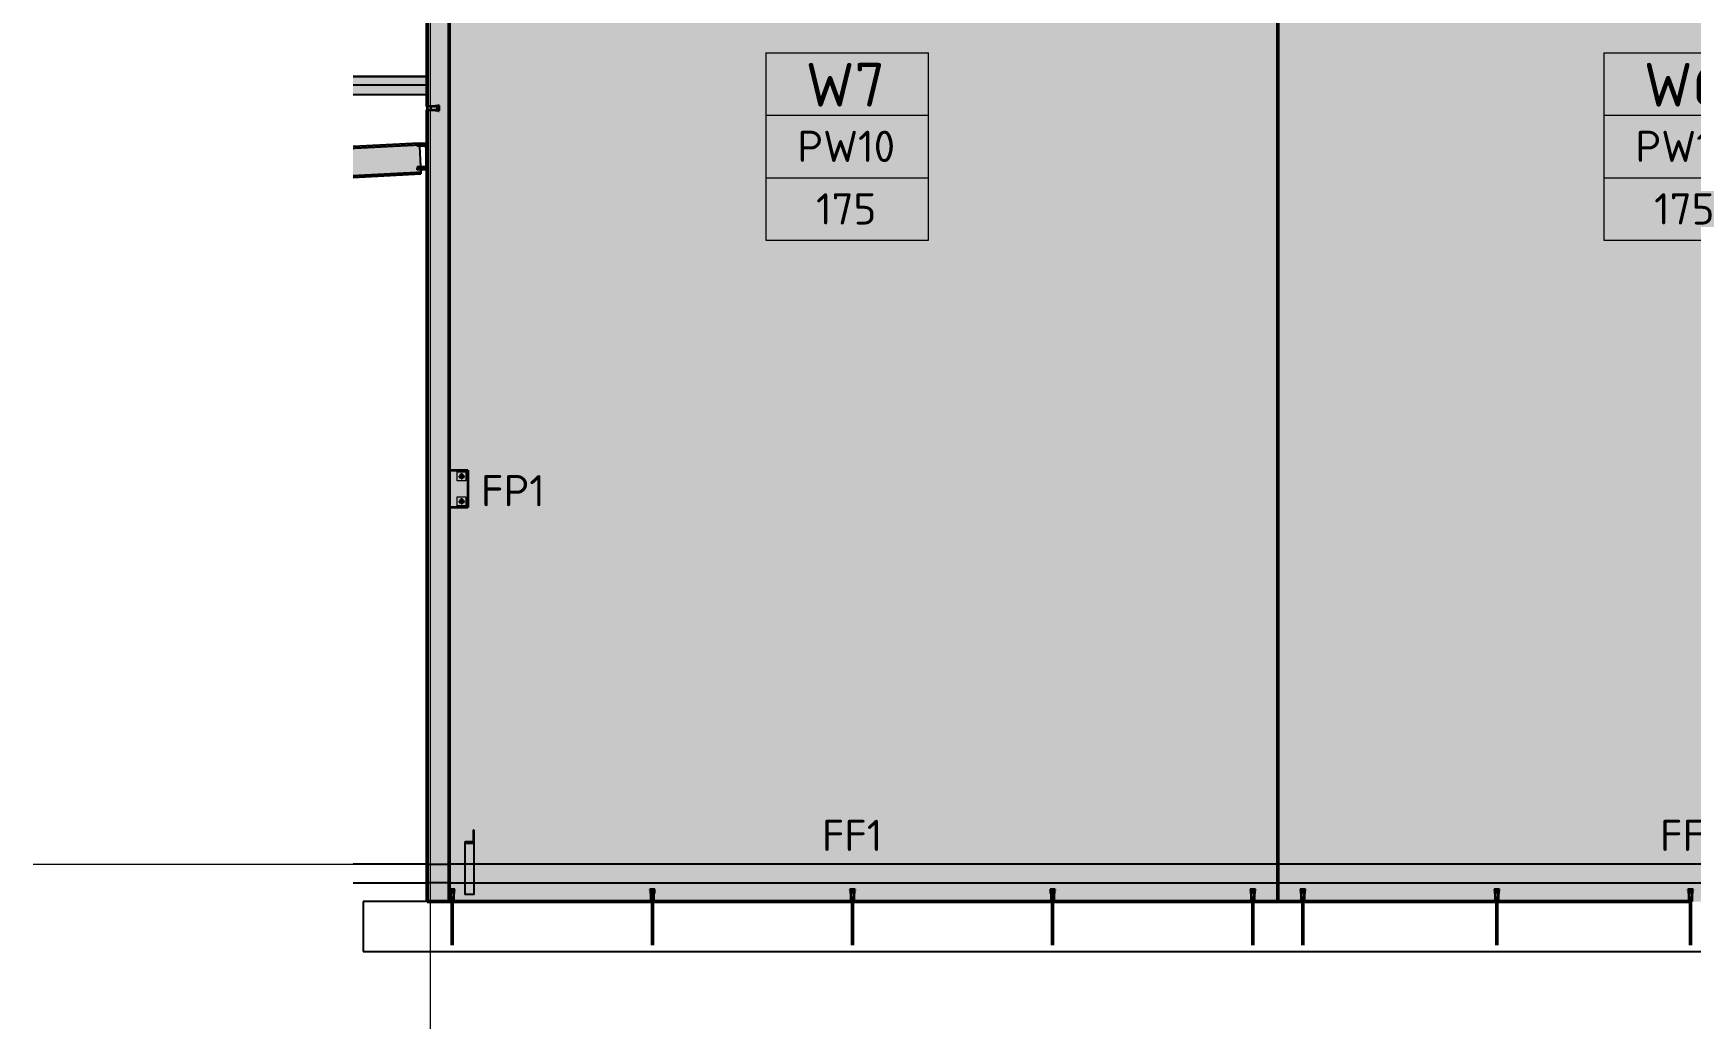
# Model space of a CAD drawing. Header units: millimetres. Extents: x -1292747 to -1174108, y -8316 to 50210.
# Drawn here: x -1245258 to -1232006, y 3882 to 11844 of the extents above; entities that cross this region are included whole.
import ezdxf

# ---------------------------------------------------------------- set-up
doc = ezdxf.new("R2010")
doc.units = ezdxf.units.MM
doc.linetypes.add('Hidden', pattern=[4, 3, -1])
doc.linetypes.add('Hidden Double', pattern=[7, 5, -2])
for name, color, linetype, lineweight in [('A-060-M_DETAIL', 3, 'Continuous', 25), ('A-200-A_WALL', 211, 'Continuous', 18), ('A-200-H_WALL', 111, 'Continuous', 13), ('A-200-M_WALL_EXT', 113, 'Continuous', 13), ('A-200-M_WALL_PAT', 111, 'Continuous', 13), ('A-230-M_FLOOR', 192, 'Continuous', 13), ('A-230-MH_FLOOR', 190, 'Hidden Double', 13), ('S-160-M_FOUND', 171, 'Continuous', 13), ('S-280-M_STRUCT_FRAME', 12, 'Continuous', 13), ('Z-030-M_GRID', 191, 'Continuous', 13), ('Z-060-M_DETAIL', 92, 'Continuous', 25), ('Z-230-A_LEVEL', 51, 'Continuous', 13)]:
    doc.layers.add(name, color=color, linetype=linetype, lineweight=lineweight)
doc.styles.add('ISOCPEUR', font='isocpeur.ttf', dxfattribs={"height": 250})
doc.styles.add('ISOCPEUR_B', font='', dxfattribs={"height": 350})
doc.styles.get('ISOCPEUR_B').set_extended_font_data('ISOCPEUR', bold=True)

# ---------------------------------------------------------------- blocks, each defined once
blk = doc.blocks.new('NRP_Framing-Steel-EA - WB725 - 75x75x8EA-3952101-S3_501-PRECAST SECTION C1')
at = {"layer": 'S-280-M_STRUCT_FRAME', "linetype": 'Hidden', "lineweight": 25}
for points in [[(4312957, 5367), (4313032, 5367), (4313032, 5472), (4313029, 5472), (4313024, 5467), (4313024, 5465), (4313024, 5385), (4313021, 5380), (4313016, 5378), (4312962, 5378), (4312957, 5371)], [(4312957, 4956), (4313032, 4956), (4313032, 5367), (4312957, 5367), (4312957, 5049)]]:
    blk.add_hatch(color=256, dxfattribs=at).paths.add_polyline_path(points)
at = {"layer": 'S-280-M_STRUCT_FRAME', "lineweight": 25}
for p, q in [((4313024, 5465), (4313024, 5389)), ((4313032, 5472), (4313029, 5472)), ((4313032, 5367), (4313032, 5472)), ((4312957, 5371), (4312957, 5367)), ((4312957, 5367), (4313032, 5367)), ((4312957, 5367), (4312957, 4956)), ((4313016, 5378), (4312962, 5378)), ((4313032, 4956), (4313032, 5367)), ((4313032, 4956), (4312957, 4956))]:
    blk.add_line(p, q, dxfattribs=at)
at = {"layer": 'S-280-M_STRUCT_FRAME', "lineweight": 25, "flags": 128}
for points in [[(4313029, 5472), (4313028, 5472), (4313027, 5472), (4313027, 5471), (4313026, 5470), (4313025, 5469), (4313025, 5468), (4313024, 5467), (4313024, 5465)], [(4312962, 5378), (4312961, 5378), (4312960, 5377), (4312960, 5377), (4312959, 5376), (4312958, 5375), (4312958, 5374), (4312957, 5372), (4312957, 5371)], [(4313024, 5389), (4313024, 5387), (4313024, 5385), (4313023, 5383), (4313022, 5381), (4313021, 5380), (4313019, 5379), (4313018, 5378), (4313016, 5378)]]:
    blk.add_lwpolyline(points, dxfattribs=at)
blk = doc.blocks.new('NRP_Framing-Steel-PFC - R308 - 250PFC-4148418-S3_501-PRECAST SECTION C1')
at = {"layer": 'S-280-M_STRUCT_FRAME', "linetype": 'Hidden', "lineweight": 25}
for points in [[(4312065, 10925), (4312578, 10951), (4312578, 10962), (4312593, 10962), (4312593, 10967), (4312065, 10940)], [(4312065, 10913), (4312594, 10941), (4312578, 10941), (4312578, 10951), (4312065, 10925), (4312065, 10913)], [(4312065, 10717), (4312605, 10745), (4312604, 10753), (4312578, 10753), (4312578, 10774), (4312603, 10774), (4312594, 10940), (4312065, 10913), (4312065, 10733)], [(4312065, 10705), (4312605, 10733), (4312605, 10745), (4312065, 10717), (4312065, 10705)], [(4312065, 10690), (4312606, 10718), (4312605, 10733), (4312065, 10705)]]:
    blk.add_hatch(color=256, dxfattribs=at).paths.add_polyline_path(points)
at = {"layer": 'S-280-M_STRUCT_FRAME', "lineweight": 25}
for p, q in [((4312065, 10940), (4312593, 10967)), ((4312065, 10925), (4312578, 10951)), ((4312593, 10967), (4312593, 10962)), ((4312595, 10940), (4312603, 10774)), ((4312604, 10753), (4312605, 10745)), ((4312605, 10745), (4312605, 10733)), ((4312065, 10705), (4312605, 10733)), ((4312065, 10690), (4312606, 10718)), ((4312605, 10733), (4312606, 10718))]:
    blk.add_line(p, q, dxfattribs=at)
at = {"layer": 'S-280-M_STRUCT_FRAME', "linetype": 'Hidden', "lineweight": 25}
for p, q in [((4312065, 10925), (4312578, 10951)), ((4312578, 10951), (4312594, 10952)), ((4312578, 10951), (4312594, 10952)), ((4312593, 10962), (4312594, 10952)), ((4312594, 10952), (4312595, 10940)), ((4312603, 10774), (4312604, 10753)), ((4312065, 10705), (4312605, 10733))]:
    blk.add_line(p, q, dxfattribs=at)
blk = doc.blocks.new('NRP_Framing-Steel-Purlin Z - G914 - EZ250-15-V5-S3_501-PRECAST SECTION C1')
at = {"layer": 'S-280-M_STRUCT_FRAME', "linetype": 'Hidden', "lineweight": 25}
for points in [[(4312065, 11498), (4312657, 11498), (4312657, 11500), (4312065, 11500)], [(4312227, 11496), (4312657, 11497), (4312657, 11498), (4312065, 11497), (4312065, 11496)], [(4312065, 11431), (4312657, 11431), (4312657, 11496), (4312065, 11496)], [(4312227, 11429), (4312657, 11430), (4312657, 11431), (4312065, 11430), (4312065, 11429)], [(4312227, 11425), (4312657, 11426), (4312657, 11429), (4312065, 11428), (4312065, 11425)], [(4312227, 11356), (4312657, 11356), (4312657, 11425), (4312065, 11425), (4312065, 11356)], [(4312227, 11353), (4312657, 11354), (4312657, 11356), (4312065, 11355), (4312065, 11353)]]:
    blk.add_hatch(color=256, dxfattribs=at).paths.add_polyline_path(points)
at = {"layer": 'S-280-M_STRUCT_FRAME', "lineweight": 25}
for p, q in [((4312065, 11500), (4312657, 11500)), ((4312065, 11498), (4312657, 11498)), ((4312657, 11429), (4312065, 11429)), ((4312657, 11500), (4312657, 11498)), ((4312657, 11498), (4312657, 11496)), ((4312657, 11496), (4312657, 11431)), ((4312657, 11431), (4312657, 11429)), ((4312657, 11425), (4312657, 11429)), ((4312657, 11425), (4312657, 11356)), ((4312065, 11353), (4312657, 11353)), ((4312657, 11353), (4312657, 11356))]:
    blk.add_line(p, q, dxfattribs=at)
at = {"layer": 'S-280-M_STRUCT_FRAME', "linetype": 'Hidden', "lineweight": 25}
for p, q in [((4312657, 11429), (4312657, 11429)), ((4312657, 11353), (4312657, 11353)), ((4312657, 11353), (4312657, 11353))]:
    blk.add_line(p, q, dxfattribs=at)
blk = doc.blocks.new('NRP_Framing-Steel-PFC - B306 - 200PFC-4148600-S3_501-PRECAST SECTION C1')
at = {"layer": 'S-280-M_STRUCT_FRAME', "linetype": 'Hidden', "lineweight": 25}
for points in [[(4312578, 10762), (4312653, 10762), (4312653, 10962), (4312578, 10962), (4312578, 10950), (4312637, 10949), (4312642, 10947), (4312646, 10943), (4312647, 10938), (4312647, 10783), (4312644, 10778), (4312640, 10775), (4312635, 10774), (4312578, 10774)], [(4312635, 10940), (4312635, 10950), (4312578, 10950), (4312578, 10941), (4312605, 10940)], [(4312646, 10931), (4312646, 10943), (4312642, 10947), (4312637, 10949), (4312635, 10949), (4312635, 10940), (4312641, 10938), (4312645, 10934), (4312646, 10933)], [(4312653, 10752), (4312653, 10762), (4312578, 10762), (4312578, 10753), (4312605, 10752)]]:
    blk.add_hatch(color=256, dxfattribs=at).paths.add_polyline_path(points)
at = {"layer": 'S-280-M_STRUCT_FRAME', "lineweight": 25}
for p, q in [((4312653, 10962), (4312578, 10962)), ((4312578, 10962), (4312578, 10950)), ((4312578, 10950), (4312635, 10950)), ((4312578, 10940), (4312578, 10950)), ((4312635, 10940), (4312595, 10940)), ((4312647, 10938), (4312647, 10786)), ((4312653, 10762), (4312653, 10962)), ((4312635, 10774), (4312578, 10774)), ((4312578, 10774), (4312578, 10762)), ((4312578, 10762), (4312653, 10762)), ((4312578, 10752), (4312578, 10762)), ((4312653, 10752), (4312604, 10752)), ((4312653, 10752), (4312653, 10762))]:
    blk.add_line(p, q, dxfattribs=at)
at = {"layer": 'S-280-M_STRUCT_FRAME', "linetype": 'Hidden', "lineweight": 25}
for p, q in [((4312595, 10940), (4312578, 10940)), ((4312604, 10752), (4312578, 10752))]:
    blk.add_line(p, q, dxfattribs=at)
at = {"layer": 'S-280-M_STRUCT_FRAME', "lineweight": 25, "flags": 128}
for points in [[(4312635, 10950), (4312637, 10949), (4312640, 10949), (4312642, 10947), (4312644, 10945), (4312646, 10943), (4312647, 10940), (4312647, 10938)], [(4312647, 10786), (4312647, 10783), (4312646, 10781), (4312644, 10778), (4312642, 10776), (4312640, 10775), (4312637, 10774), (4312635, 10774)]]:
    blk.add_lwpolyline(points, dxfattribs=at)
at = {"layer": 'S-280-M_STRUCT_FRAME', "lineweight": 25}
blk.add_ellipse((4312635, 10928), major_axis=(12, 0), ratio=0.999898, start_param=0.031763, end_param=1.570796, dxfattribs=at)
blk = doc.blocks.new('NRP_Precast Connection Single _v2_ - F_ - STEEL DETAIL _PFC ON TOP OF WALL_-1868584-S3_501-PRECAST SECTION C1')
at = {"layer": 'Z-060-M_DETAIL', "lineweight": 35}
blk.add_hatch(color=256, dxfattribs=at).paths.add_polyline_path([(4312734, 12671), (4312738, 12675), (4312737, 12680), (4312734, 12683), (4312730, 12683), (4312726, 12677), (4312726, 12675), (4312729, 12672)])
for p, q in [((4312657, 12690), (4312657, 12685)), ((4312718, 12690), (4312657, 12690)), ((4312657, 12685), (4312657, 12669)), ((4312657, 12669), (4312657, 12664)), ((4312657, 12664), (4312719, 12664)), ((4312722, 12693), (4312718, 12690)), ((4312719, 12664), (4312722, 12661)), ((4312742, 12693), (4312722, 12693)), ((4312722, 12661), (4312742, 12661)), ((4312747, 12698), (4312742, 12693)), ((4312742, 12661), (4312747, 12656)), ((4312752, 12698), (4312747, 12698)), ((4312747, 12656), (4312752, 12656)), ((4312752, 12656), (4312752, 12698))]:
    blk.add_line(p, q, dxfattribs=at)
at = {"layer": 'Z-060-M_DETAIL', "lineweight": 18}
for p, q in [((4312692, 12685), (4312657, 12685)), ((4312657, 12669), (4312692, 12669)), ((4312692, 12669), (4312692, 12685))]:
    blk.add_line(p, q, dxfattribs=at)
for start, end in [(90, 270), (270, 90)]:
    blk.add_arc((4312732, 12677), 6, start, end, dxfattribs=at)
blk = doc.blocks.new('NRP_Precast Connection Single _v2_ - F_ - PANEL DETAIL _CORNER CLIP_-1252424-S3_501-PRECAST SECTION C1')
at = {"layer": 'Z-060-M_DETAIL', "lineweight": 35}
for p, q in [((4312832, 14249), (4312982, 14249)), ((4312832, 13949), (4312832, 14249)), ((4312982, 14249), (4312982, 13949)), ((4312982, 13949), (4312832, 13949))]:
    blk.add_line(p, q, dxfattribs=at)
at = {"layer": 'Z-060-M_DETAIL', "lineweight": 18}
for p, q in [((4312897, 14234), (4312967, 14234)), ((4312897, 14164), (4312897, 14234)), ((4312967, 14234), (4312967, 14164)), ((4312967, 14164), (4312897, 14164)), ((4312897, 14034), (4312967, 14034)), ((4312897, 13964), (4312897, 14034)), ((4312967, 13964), (4312897, 13964)), ((4312967, 14034), (4312967, 13964))]:
    blk.add_line(p, q, dxfattribs=at)
at = {"layer": 'Z-060-M_DETAIL', "lineweight": 13}
for p, q in [((4312907, 14199), (4312932, 14199)), ((4312932, 14199), (4312932, 14224)), ((4312957, 14199), (4312932, 14199)), ((4312932, 14199), (4312932, 14174)), ((4312907, 13999), (4312932, 13999)), ((4312932, 13999), (4312932, 14024)), ((4312957, 13999), (4312932, 13999)), ((4312932, 13999), (4312932, 13974))]:
    blk.add_line(p, q, dxfattribs=at)
at = {"layer": 'Z-060-M_DETAIL'}
for p, q in [((4312924, 14214), (4312915, 14199)), ((4312924, 14184), (4312915, 14199)), ((4312941, 14214), (4312924, 14214)), ((4312941, 14184), (4312924, 14184)), ((4312950, 14199), (4312941, 14214)), ((4312950, 14199), (4312941, 14184)), ((4312924, 14014), (4312915, 13999)), ((4312924, 13984), (4312915, 13999)), ((4312941, 14014), (4312924, 14014)), ((4312941, 13984), (4312924, 13984)), ((4312950, 13999), (4312941, 14014)), ((4312950, 13999), (4312941, 13984))]:
    blk.add_line(p, q, dxfattribs=at)
for centre in [(4312932, 14199), (4312932, 13999)]:
    blk.add_circle(centre, 10, dxfattribs=at)
blk = doc.blocks.new('NRP_Precast Connection Single _v2_ - F_ - BASE DETAIL _SLAB_-1252420-S3_501-PRECAST SECTION C1')
at = {"layer": 'Z-060-M_DETAIL', "lineweight": 50}
blk.add_hatch(color=256, dxfattribs=at).paths.add_polyline_path([(4317657, 4969), (4317659, 4969), (4317662, 4972), (4317663, 4977), (4317659, 4981), (4317654, 4980), (4317652, 4977), (4317652, 4973), (4317656, 4969)])
at = {"layer": 'Z-060-M_DETAIL', "lineweight": 35}
for p, q in [((4317678, 4995), (4317636, 4995)), ((4317636, 4995), (4317636, 4990)), ((4317636, 4990), (4317641, 4985)), ((4317641, 4985), (4317641, 4965)), ((4317641, 4965), (4317644, 4961)), ((4317644, 4961), (4317644, 4900)), ((4317670, 4962), (4317673, 4965)), ((4317670, 4900), (4317670, 4962)), ((4317673, 4985), (4317678, 4990)), ((4317673, 4965), (4317673, 4985)), ((4317678, 4990), (4317678, 4995)), ((4317644, 4900), (4317649, 4900)), ((4317649, 4900), (4317665, 4900)), ((4317665, 4900), (4317670, 4900))]:
    blk.add_line(p, q, dxfattribs=at)
at = {"layer": 'Z-060-M_DETAIL', "lineweight": 18}
for p, q in [((4317665, 4935), (4317649, 4935)), ((4317649, 4935), (4317649, 4900)), ((4317665, 4900), (4317665, 4935))]:
    blk.add_line(p, q, dxfattribs=at)
at = {"layer": 'Z-060-M_DETAIL', "lineweight": 50}
blk.add_line((4317657, 4935), (4317657, 4550), dxfattribs=at)
at = {"layer": 'Z-060-M_DETAIL', "lineweight": 18}
for start, end in [(0, 180), (180, 0)]:
    blk.add_arc((4317657, 4975), 6, start, end, dxfattribs=at)
blk = doc.blocks.new('NRP_Wall Instance Details Tag _v2_ - Details-2288399-S3_501-PRECAST SECTION C1')
at = {"layer": 'A-200-A_WALL'}
for p, q in [((4315364, 11688), (4316664, 11688)), ((4315364, 11688), (4315364, 10188)), ((4316664, 10188), (4316664, 11688)), ((4315364, 11188), (4316664, 11188)), ((4315364, 10688), (4316664, 10688)), ((4315364, 10188), (4316664, 10188)), ((4315364, 10188), (4316664, 10188))]:
    blk.add_line(p, q, dxfattribs=at)

msp = doc.modelspace()

# ---------------------------------------------------------------- hatches: boundary and pattern name
at = {"layer": 'A-200-H_WALL'}
h = msp.add_hatch(color=256, dxfattribs=at)
h.paths.add_polyline_path([(-1230442, 4900), (-1228921, 4900), (-1228921.5, 4962), (-1228924, 4965), (-1228924, 4985), (-1228929, 4990), (-1228929, 4995), (-1228887, 4995), (-1228887, 4990), (-1228892, 4985), (-1228892, 4965), (-1228895, 4961.4), (-1228895, 4900), (-1228708, 4900), (-1228708, 16396.3), (-1231798.3, 16126.6), (-1231806.3, 16204.9), (-1231806.3, 16122.6), (-1231812.1, 16111.4), (-1231821.3, 16107.6), (-1231993.2, 16108.4), (-1232002.2, 16112.7), (-1232006.8, 16122.7), (-1232007.7, 16122.6), (-1232006.8, 16107.7), (-1235308, 15818.9), (-1235308, 4900), (-1235121, 4900), (-1235121.5, 4962), (-1235124, 4965), (-1235124, 4985), (-1235129, 4990), (-1235129, 4995), (-1235087, 4995), (-1235087, 4990), (-1235092, 4985), (-1235092, 4965), (-1235095, 4961.4), (-1235095, 4900), (-1233571, 4900), (-1233571.5, 4962), (-1233574, 4965), (-1233574, 4985), (-1233579, 4990), (-1233579, 4995), (-1233537, 4995), (-1233537, 4990), (-1233542, 4985), (-1233542, 4965), (-1233545, 4961.4), (-1233545, 4900), (-1232021, 4900), (-1232021.5, 4962), (-1232024, 4965), (-1232024, 4985), (-1232029, 4990), (-1232029, 4995), (-1231987, 4995), (-1231987, 4990), (-1231992, 4985), (-1231992, 4965), (-1231995, 4961.4), (-1231995, 4900), (-1230471, 4900), (-1230471.5, 4962), (-1230474, 4965), (-1230474, 4985), (-1230479, 4990), (-1230479, 4995), (-1230437, 4995), (-1230437, 4990), (-1230442, 4985), (-1230442, 4965), (-1230445, 4961.4), (-1230445, 4900)])
h.paths.add_polyline_path([(-1235308, 15909.2), (-1232006.3, 16198.1), (-1232006.3, 16292.6), (-1232001.9, 16303.2), (-1231991.3, 16307.6), (-1231821.3, 16307.6), (-1231810.7, 16303.2), (-1231806.3, 16290.8), (-1231457.8, 16320.8), (-1231451.3, 16246.6), (-1228708, 16486.6), (-1228708, 17298.5), (-1235308, 16953.9), (-1235308, 16107.9)])
h.paths.add_polyline_path([(-1231821.3, 16113.6), (-1231814.9, 16116.2), (-1231812.3, 16122.6), (-1231812.3, 16215), (-1231976.7, 16200.6), (-1231976.2, 16207.2), (-1231973.8, 16208.9), (-1231931.9, 16213.7), (-1231930, 16216.8), (-1231929.6, 16221), (-1231933.6, 16278.2), (-1231931.1, 16279.9), (-1231812.3, 16290.3), (-1231812.3, 16292.6), (-1231814.9, 16298.9), (-1231821.3, 16301.6), (-1231991.3, 16301.6), (-1231997.7, 16298.9), (-1232000.3, 16292.6), (-1232000.3, 16198.6), (-1231992.9, 16199.2), (-1231986.4, 16124.5), (-1232000.3, 16122.6), (-1231997.7, 16116.2), (-1231991.3, 16113.6), (-1231986.4, 16113.6)])
h.paths.add_polyline_path([(-1231468.4, 16315.4), (-1231465.7, 16319.8), (-1231468, 16317.3), (-1231468.4, 16316.4)])
h = msp.add_hatch(color=256, dxfattribs=at)
h.paths.add_polyline_path([(-1235492, 4900), (-1235308, 4900), (-1235308, 15818.9), (-1241613.8, 15267.8), (-1241621.6, 15356.8), (-1241634.5, 15355.2), (-1241634.5, 15262.7), (-1241638.9, 15252.1), (-1241649.5, 15247.7), (-1241725, 15247.7), (-1241724.2, 15234), (-1241722.6, 15228.9), (-1241717, 15225.6), (-1241661.1, 15224.5), (-1241659.4, 15223.5), (-1241658, 15218.6), (-1241658, 14721.8), (-1241733, 14721.8), (-1241733, 15247.7), (-1241819.5, 15247.7), (-1241830.1, 15252.1), (-1241834.5, 15262.7), (-1241834.5, 15432.7), (-1241830.1, 15443.3), (-1241819.5, 15447.7), (-1241649.5, 15447.7), (-1241638.9, 15443.3), (-1241634.5, 15431), (-1241284.9, 15460.6), (-1241278.5, 15386.8), (-1235308, 15909.2), (-1235308, 16953.9), (-1242108, 16598.9), (-1242108, 15856.1), (-1241933, 15871.4), (-1241933, 4900), (-1241921, 4900), (-1241921.5, 4962), (-1241924, 4965), (-1241924, 4985), (-1241929, 4990), (-1241929, 4995), (-1241887, 4995), (-1241887, 4990), (-1241892, 4985), (-1241892, 4965), (-1241895, 4961.4), (-1241895, 4900), (-1240321, 4900), (-1240321.5, 4962), (-1240324, 4965), (-1240324, 4985), (-1240329, 4990), (-1240329, 4995), (-1240287, 4995), (-1240287, 4990), (-1240292, 4985), (-1240292, 4965), (-1240295, 4961.4), (-1240295, 4900), (-1238721, 4900), (-1238721.5, 4962), (-1238724, 4965), (-1238724, 4985), (-1238729, 4990), (-1238729, 4995), (-1238687, 4995), (-1238687, 4990), (-1238692, 4985), (-1238692, 4965), (-1238695, 4961.4), (-1238695, 4900), (-1237121, 4900), (-1237121.5, 4962), (-1237124, 4965), (-1237124, 4985), (-1237129, 4990), (-1237129, 4995), (-1237087, 4995), (-1237087, 4990), (-1237092, 4985), (-1237092, 4965), (-1237095, 4961.4), (-1237095, 4900), (-1235521, 4900), (-1235521.5, 4962), (-1235524, 4965), (-1235524, 4985), (-1235529, 4990), (-1235529, 4995), (-1235487, 4995), (-1235487, 4990), (-1235492, 4985), (-1235492, 4965), (-1235495, 4961.4), (-1235495, 4900)])
h.paths.add_polyline_path([(-1241733, 4956.1), (-1241808, 4956.1), (-1241807.9, 5372.3), (-1241803, 5377.9), (-1241745.9, 5378.8), (-1241742.3, 5382.9), (-1241741, 5389.2), (-1241740.6, 5468), (-1241736, 5472.4), (-1241733, 5472.4), (-1241733, 4985)])
h.paths.add_polyline_path([(-1241658.1, 14727.4), (-1241660.2, 14731.8), (-1241662, 14731.8), (-1241658.4, 14727.7)])
h.paths.add_polyline_path([(-1241725.4, 14822.7), (-1241727.2, 14825.9), (-1241727.2, 14824.5), (-1241725.8, 14823.2)])
h.paths.add_polyline_path([(-1241819.5, 15253.7), (-1241733, 15253.7), (-1241733, 15282.5), (-1241726.5, 15281.4), (-1241725, 15278.9), (-1241724.2, 15253.7), (-1241649.5, 15253.7), (-1241643.1, 15256.4), (-1241640.5, 15262.7), (-1241640.5, 15355.2), (-1241805.1, 15340.8), (-1241804.6, 15347.4), (-1241802.1, 15349.1), (-1241760.3, 15353.8), (-1241758.4, 15356.9), (-1241758, 15361.1), (-1241762, 15418.4), (-1241759.5, 15420), (-1241640.5, 15430.5), (-1241640.5, 15432.7), (-1241643.1, 15439.1), (-1241649.5, 15441.7), (-1241819.5, 15441.7), (-1241825.8, 15439.1), (-1241828.5, 15432.7), (-1241828.5, 15262.7), (-1241825.8, 15256.4)])
h.paths.add_polyline_path([(-1241295.6, 15455.6), (-1241292.9, 15460), (-1241295.2, 15457.6), (-1241295.5, 15456.6)])
at = {"layer": 'A-200-M_WALL_PAT'}
h = msp.add_hatch(dxfattribs=at)
h.set_pattern_fill('FP_4', color=8, angle=116.56505, style=0, pattern_type=2)
h.set_pattern_definition([(296.565, (-1228700.4, 76.2), (-0.0004, 507.9998), [56.796, -1079.126]), (33.69, (-1228675, 25.4), (0.0002, 508.0005), [91.58, -1740.04]), (33.69, (-1228167, 25.4), (0.0002, 508.0005), [91.58, -1740.04]), (33.69, (-1227659, 25.4), (0.0002, 508.0005), [91.58, -1740.04]), (116.565, (-1228598.8, 76.2), (-0.0004, 507.9998), [56.796, -1079.126]), (213.69, (-1228624.2, 127), (0.0002, 508.0005), [91.58, -1740.04]), (213.69, (-1228116.2, 127), (0.0002, 508.0005), [91.58, -1740.04]), (213.69, (-1227608.2, 127), (0.0002, 508.0005), [91.58, -1740.04]), (26.565, (-1228497.2, 76.2), (0.0005, 508), [113.592, -1022.33]), (26.565, (-1227989.2, 76.2), (0.0005, 508), [113.592, -1022.33]), (270, (-1228395.6, 127), (508, 0.0004), [50.8, -457.2]), (225, (-1228395.6, 76.2), (-0.0004, 507.9997), [71.842, -646.578]), (135, (-1228446.4, 25.4), (-0.0004, 507.9997), [71.842, -646.578]), (288.43505, (-1228598.8, 228.6), (-0.0006, 508), [80.322, -1526.115]), (18.435, (-1228573.4, 152.4), (-0.0006, 508), [80.322, -1526.115]), (18.435, (-1228065.4, 152.4), (-0.0006, 508), [80.322, -1526.115]), (18.435, (-1227557.4, 152.4), (-0.0006, 508), [80.322, -1526.115]), (135, (-1228497.2, 177.8), (-0.0004, 507.9997), [71.842, -646.578]), (180, (-1228548, 228.6), (0.0004, -508), [50.8, -457.2]), (251.56505, (-1228725.8, 355.6), (-0.0003, 508), [80.322, -1526.115]), (315, (-1228751.2, 279.4), (-0.0004, 507.9997), [71.842, -646.578]), (71.56505, (-1228700.4, 228.6), (-0.0003, 508), [80.322, -1526.115]), (135, (-1228675, 304.8), (-0.0004, 507.9997), [71.842, -646.578]), (225, (-1228522.6, 355.6), (-0.0004, 507.9997), [71.842, -646.578]), (123.69, (-1228573.4, 304.8), (0.0002, 508.0005), [91.58, -1740.04]), (123.69, (-1228065.4, 304.8), (0.0002, 508.0005), [91.58, -1740.04]), (26.565, (-1228624.2, 381), (0.0005, 508), [56.796, -1079.126]), (26.565, (-1228116.2, 381), (0.0005, 508), [56.796, -1079.126]), (315, (-1228573.4, 406.4), (-0.0004, 507.9997), [71.842, -646.578]), (213.69, (-1228344.8, 482.6), (0.0002, 508.0005), [91.58, -1740.04]), (213.69, (-1227836.8, 482.6), (0.0002, 508.0005), [91.58, -1740.04]), (213.69, (-1227328.8, 482.6), (0.0002, 508.0005), [91.58, -1740.04]), (296.565, (-1228421, 431.8), (-0.0004, 507.9998), [56.796, -1079.126]), (45, (-1228395.6, 381), (-0.0004, 507.9997), [71.842, -646.578]), (90, (-1228344.8, 431.8), (-508, -0.0004), [50.8, -457.2]), (213.69, (-1228573.4, 508), (0.0002, 508.0005), [91.58, -1740.04]), (213.69, (-1228065.4, 508), (0.0002, 508.0005), [91.58, -1740.04]), (213.69, (-1227557.4, 508), (0.0002, 508.0005), [91.58, -1740.04]), (315, (-1228649.6, 457.2), (-0.0004, 507.9997), [35.921, -682.499]), (26.565, (-1228624.2, 431.8), (0.0005, 508), [56.796, -1079.126]), (26.565, (-1228116.2, 431.8), (0.0005, 508), [56.796, -1079.126]), (90, (-1228573.4, 457.2), (-508, -0.0004), [50.8, -457.2]), (333.435, (-1228776.6, 482.6), (-0.001, 508), [56.796, -1079.126]), (333.435, (-1228268.6, 482.6), (-0.001, 508), [56.796, -1079.126]), (243.435, (-1228725.8, 457.2), (-0.0004, 507.9998), [56.796, -1079.126]), (161.565, (-1228751.2, 406.4), (-0.0003, 508), [80.322, -1526.115]), (161.565, (-1228243.2, 406.4), (-0.0003, 508), [80.322, -1526.115]), (161.565, (-1227735.2, 406.4), (-0.0003, 508), [80.322, -1526.115]), (45, (-1228827.4, 431.8), (-0.0004, 507.9997), [71.842, -646.578]), (26.565, (-1228802, -0.0003), (0.0005, 508), [56.796, -1079.126]), (26.565, (-1228294, 0.0002), (0.0005, 508), [56.796, -1079.126]), (116.565, (-1228751.2, 25.4), (-0.0004, 507.9998), [56.796, -1079.126]), (206.565, (-1228776.6, 76.2), (0.0005, 508), [56.796, -1079.126]), (206.565, (-1228268.6, 76.2), (0.0005, 508), [56.796, -1079.126]), (296.565, (-1228827.4, 50.8), (-0.0004, 507.9998), [56.796, -1079.126]), (14.036, (-1228446.4, 228.6), (0.002, 508), [104.727, -1989.81]), (14.036, (-1227938.4, 228.6), (0.002, 508), [104.727, -1989.81]), (14.036, (-1227430.4, 228.6), (0.002, 508), [104.727, -1989.81]), (14.036, (-1226922.4, 228.6), (0.002, 508), [104.727, -1989.81]), (135, (-1228344.8, 254), (-0.0004, 507.9997), [71.842, -646.578]), (198.435, (-1228395.6, 304.8), (-0.0006, 508), [80.322, -1526.115]), (198.435, (-1227887.6, 304.8), (-0.0006, 508), [80.322, -1526.115]), (198.435, (-1227379.6, 304.8), (-0.0006, 508), [80.322, -1526.115]), (296.565, (-1228471.8, 279.4), (-0.0004, 507.9998), [56.796, -1079.126]), (333.435, (-1228802, 152.4), (-0.001, 508), [56.796, -1079.126]), (333.435, (-1228294, 152.4), (-0.001, 508), [56.796, -1079.126]), (45, (-1228751.2, 127), (-0.0004, 507.9997), [35.921, -682.499]), (116.565, (-1228725.8, 152.4), (-0.0004, 507.9998), [56.796, -1079.126]), (225, (-1228751.2, 203.2), (-0.0004, 507.9997), [71.842, -646.578])])
h.paths.add_polyline_path([(-1241933, 4900), (-1241933, 15871.4), (-1242108, 15856.1), (-1242108, 15556.7), (-1242046.2, 15557.2), (-1242043.2, 15559.7), (-1242023.2, 15559.7), (-1242018.2, 15564.7), (-1242013.2, 15564.7), (-1242013.2, 15522.7), (-1242018.2, 15522.7), (-1242023.2, 15527.7), (-1242043.2, 15527.7), (-1242046.8, 15530.7), (-1242108, 15530.7), (-1242108, 14123.4), (-1242046.2, 14123.8), (-1242043.2, 14126.4), (-1242023.2, 14126.4), (-1242018.2, 14131.4), (-1242013.2, 14131.4), (-1242013.2, 14089.4), (-1242018.2, 14089.4), (-1242023.2, 14094.4), (-1242043.2, 14094.4), (-1242046.8, 14097.4), (-1242108, 14097.4), (-1242108, 12690), (-1242046.2, 12690.5), (-1242043.2, 12693), (-1242023.2, 12693), (-1242018.2, 12698), (-1242013.2, 12698), (-1242013.2, 12656), (-1242018.2, 12656), (-1242023.2, 12661), (-1242043.2, 12661), (-1242046.8, 12664), (-1242108, 12664), (-1242108, 11256.7), (-1242046.2, 11257.2), (-1242043.2, 11259.7), (-1242023.2, 11259.7), (-1242018.2, 11264.7), (-1242013.2, 11264.7), (-1242013.2, 11222.7), (-1242018.2, 11222.7), (-1242023.2, 11227.7), (-1242043.2, 11227.7), (-1242046.8, 11230.7), (-1242108, 11230.7), (-1242108, 4900)])

# ---------------------------------------------------------------- linework, layer by layer
at = {"layer": 'A-200-M_WALL_EXT', "lineweight": 50}
for p, q in [((-1241933, 4900), (-1241933, 15871.4)), ((-1235308, 4900), (-1235308, 15819)), ((-1235308, 15819), (-1235308, 4900)), ((-1242108, 12664.1), (-1242108, 11256.7)), ((-1242108, 11230.8), (-1242108, 4900)), ((-1242108, 4900), (-1241921, 4900)), ((-1241895, 4900), (-1240321, 4900)), ((-1240295, 4900), (-1238721, 4900)), ((-1238695, 4900), (-1237121, 4900)), ((-1237095, 4900), (-1235521, 4900)), ((-1235495, 4900), (-1235121, 4900)), ((-1235095, 4900), (-1233571, 4900)), ((-1233545, 4900), (-1232021, 4900))]:
    msp.add_line(p, q, dxfattribs=at)
at = {"layer": 'A-230-M_FLOOR', "lineweight": 25}
for p, q in [((-1242108, 5200), (-1242700.7, 5200)), ((-1209203, 5200), (-1241933, 5200)), ((-1242700.7, 5050), (-1242108, 5050)), ((-1241933, 5050), (-1209203, 5050))]:
    msp.add_line(p, q, dxfattribs=at)
at = {"layer": 'A-230-MH_FLOOR', "lineweight": 25}
for p, q in [((-1242107.9, 5200), (-1241933, 5200)), ((-1241933, 5050), (-1242107.9, 5050))]:
    msp.add_line(p, q, dxfattribs=at)
at = {"layer": 'S-160-M_FOUND', "lineweight": 25}
for p, q in [((-1242020.5, 4900), (-1242620.5, 4900)), ((-1242620.5, 4900), (-1242620.5, 4500)), ((-1241921, 4900), (-1242020.5, 4900)), ((-1240321, 4900), (-1241895, 4900)), ((-1238721, 4900), (-1240295, 4900)), ((-1237121, 4900), (-1238695, 4900)), ((-1235521, 4900), (-1237095, 4900)), ((-1235121, 4900), (-1235495, 4900)), ((-1233571, 4900), (-1235095, 4900)), ((-1232021, 4900), (-1233545, 4900)), ((-1242620.5, 4500), (-1242020.5, 4500)), ((-1242020.5, 4500), (-1201883, 4500))]:
    msp.add_line(p, q, dxfattribs=at)
at = {"layer": 'Z-030-M_GRID'}
msp.add_line((-1242083, 3882), (-1242083, 18522.3), dxfattribs=at)
at = {"layer": 'Z-230-A_LEVEL'}
msp.add_line((-1245258.4, 5200), (-1198933.4, 5200), dxfattribs=at)

# ---------------------------------------------------------------- block references
at = {"layer": 'A-200-A_WALL'}
for p in [(-5554765.3, 0), (-5548065.3, 0)]:
    msp.add_blockref('NRP_Wall Instance Details Tag _v2_ - Details-2288399-S3_501-PRECAST SECTION C1', p, dxfattribs=at)
at = {"layer": 'S-280-M_STRUCT_FRAME', "linetype": 'Hidden', "lineweight": 25}
for name in ['NRP_Framing-Steel-Purlin Z - G914 - EZ250-15-V5-S3_501-PRECAST SECTION C1', 'NRP_Framing-Steel-PFC - R308 - 250PFC-4148418-S3_501-PRECAST SECTION C1', 'NRP_Framing-Steel-PFC - B306 - 200PFC-4148600-S3_501-PRECAST SECTION C1']:
    msp.add_blockref(name, (-5554765.3, 0), dxfattribs=at)
at = {"layer": 'S-280-M_STRUCT_FRAME', "lineweight": 25}
msp.add_blockref('NRP_Framing-Steel-EA - WB725 - 75x75x8EA-3952101-S3_501-PRECAST SECTION C1', (-5554765.3, 0), dxfattribs=at)
at = {"layer": 'Z-060-M_DETAIL', "lineweight": 35}
msp.add_blockref('NRP_Precast Connection Single _v2_ - F_ - STEEL DETAIL _PFC ON TOP OF WALL_-1868584-S3_501-PRECAST SECTION C1', (-5554765.3, -1433.3), dxfattribs=at)
at = {"layer": 'Z-060-M_DETAIL', "lineweight": 18}
msp.add_blockref('NRP_Precast Connection Single _v2_ - F_ - PANEL DETAIL _CORNER CLIP_-1252424-S3_501-PRECAST SECTION C1', (-5554765.3, -5898.9), dxfattribs=at)
at = {"layer": 'Z-060-M_DETAIL', "lineweight": 50}
for p in [(-5559565.3, 0), (-5557965.3, 0), (-5556365.3, 0), (-5554765.3, 0), (-5553165.3, 0), (-5552765.3, 0), (-5551215.3, 0), (-5549665.3, 0)]:
    msp.add_blockref('NRP_Precast Connection Single _v2_ - F_ - BASE DETAIL _SLAB_-1252420-S3_501-PRECAST SECTION C1', p, dxfattribs=at)

# ---------------------------------------------------------------- texts
at = {"layer": 'A-060-M_DETAIL', "lineweight": 13, "char_height": 250, "attachment_point": 1, "style": 'ISOCPEUR'}
for s, insert, width in [('FP1', (-1241677.4, 8310.5), 609.282), ('FF1', (-1238952.4, 5553.9), 585.232), ('FF1', (-1232252.4, 5553.9), 585.232)]:
    msp.add_mtext(s, dxfattribs=dict(at, insert=insert, width=width))
at = {"layer": 'A-200-A_WALL', "lineweight": 13, "attachment_point": 1}
for s, insert, char_height, width, style in [('W7', (-1239083, 11607), 350, 785.654, 'ISOCPEUR_B'), ('W6', (-1232383, 11607), 350, 785.654, 'ISOCPEUR_B'), ('PW10', (-1239149, 11063.9), 250, 945.991, 'ISOCPEUR'), ('PW10', (-1232449, 11063.9), 250, 945.991, 'ISOCPEUR'), ('175', (-1239000, 10563.9), 250, 585.232, 'ISOCPEUR'), ('175', (-1232300, 10563.9), 250, 585.232, 'ISOCPEUR')]:
    msp.add_mtext(s, dxfattribs=dict(at, insert=insert, char_height=char_height, width=width, style=style))

doc.saveas('drawing.dxf')
